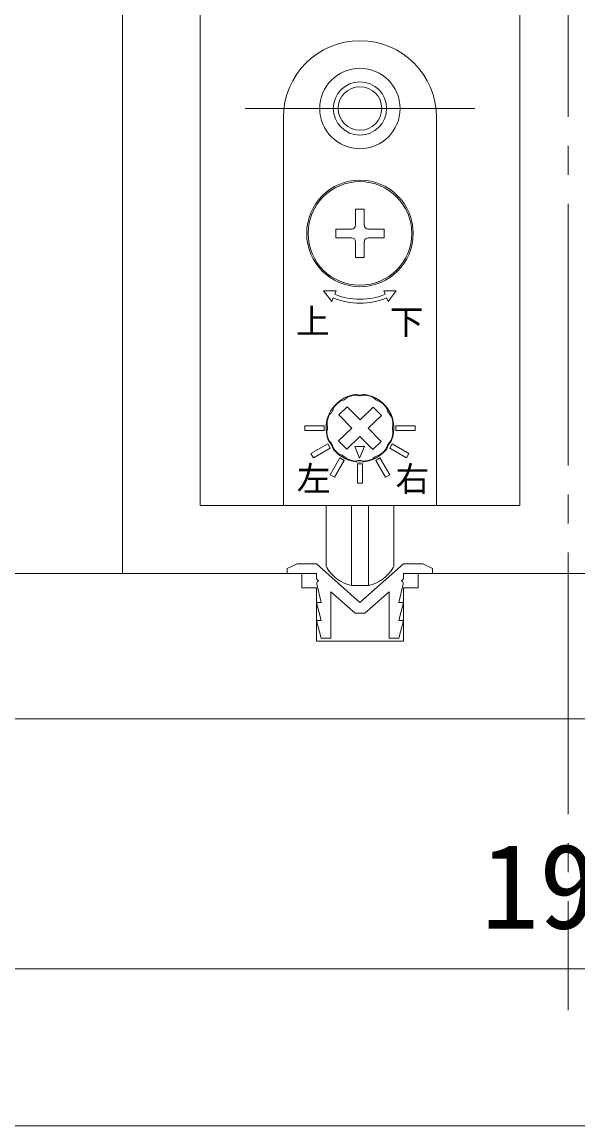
# Model space of a CAD drawing. Units: millimetres on the paper, enlarged 10 times, with parts at other scales. Extents: x -2000 to 2000, y -1385 to 1385.
# Drawn here: x -1432.4 to -1241.1, y -67.5 to 312.4 of the extents above; entities that cross this region are included whole.
import ezdxf
from ezdxf.enums import TextEntityAlignment as Align

# ---------------------------------------------------------------- set-up
doc = ezdxf.new("R2010")
doc.units = ezdxf.units.MM
doc.header["$LTSCALE"] = 10
doc.linetypes.add('CHAIN2', pattern=[12, 9, -1, 1, -1])
doc.linetypes.add('USER1', pattern=[19.05, 12.7, -6.35])
doc.layers.add('1-1_0', color=7, linetype='Continuous', lineweight=20)
doc.layers.add('2-0_18', color=7, linetype='Continuous', lineweight=18)
doc.styles.add('ＭＳ ゴシック', font='')
doc.styles.get('ＭＳ ゴシック').set_extended_font_data('MS Gothic')

msp = doc.modelspace()

# ---------------------------------------------------------------- linework, layer by layer
at = {"layer": '1-1_0'}
msp.add_lwpolyline([(380, -67.5), (-1950, -67.5), (-1950, 1335)], dxfattribs=at)
at = {"layer": '2-0_18', "color": 4, "linetype": 'CHAIN2', "lineweight": 9}
msp.add_line((-1244.47, 1089.79), (-1244.47, -27.68), dxfattribs=at)
at = {"layer": '2-0_18', "lineweight": 20}
for p, q in [((-1397.8, 564.3), (-1397.8, 122.64)), ((-1371.14, 564.3), (-1371.14, 145.97)), ((-1261.14, 564.3), (-1261.14, 145.97)), ((-1371.14, 145.97), (-1261.14, 145.97)), ((-1331.14, 125.97), (-1316.14, 112.64)), ((-1316.14, 112.64), (-1301.14, 125.97)), ((-1301.14, 125.97), (-1294.47, 125.97)), ((-1294.47, 125.97), (-1291.14, 124.3)), ((-1336.14, 122.64), (-1567.8, 122.64)), ((-1331.14, 122.64), (-1341.14, 122.64)), ((-1331.14, 120.78), (-1331.14, 122.64)), ((-1291.14, 122.64), (-1301.14, 122.64)), ((-1301.14, 122.64), (-1301.14, 120.78)), ((-1296.14, 122.64), (-1296.14, 117.64)), ((-1202.8, 122.64), (-1296.14, 122.64)), ((-1291.14, 124.3), (-1291.14, 122.64)), ((-1330.41, 120.14), (-1331.14, 120.78)), ((-1329.47, 112.64), (-1331.02, 119)), ((-1330.76, 119.82), (-1330.41, 120.14)), ((-1301.25, 119), (-1302.8, 112.64)), ((-1331.14, 117.64), (-1331.14, 99.3)), ((-1317.84, 108.97), (-1326.14, 116.34)), ((-1306.14, 116.34), (-1314.43, 108.97)), ((-1306.14, 100.3), (-1306.14, 116.34)), ((-1296.14, 117.64), (-1301.14, 117.64)), ((-1301.14, 99.3), (-1301.14, 117.64)), ((-1331.14, 112.64), (-1329.47, 112.64)), ((-1329.47, 106.47), (-1331.14, 112.64)), ((-1331.14, 106.47), (-1329.47, 106.47)), ((-1329.47, 100.3), (-1331.14, 106.47)), ((-1314.43, 108.97), (-1317.84, 108.97)), ((-1302.8, 106.47), (-1301.14, 106.47)), ((-1301.14, 106.47), (-1302.8, 100.3)), ((-1301.14, 99.3), (-1331.14, 99.3)), ((-1302.8, 100.3), (-1306.14, 100.3)), ((-911.14, 72.64), (-1577.8, 72.64)), ((-1419.47, 72.64), (-987.8, 72.64))]:
    msp.add_line(p, q, dxfattribs=at)
at = {"layer": '2-0_18', "color": 2, "linetype": 'USER1'}
msp.add_line((-1355.64, 282.64), (-1276.64, 282.64), dxfattribs=at)
at = {"layer": '2-0_18'}
for p, q in [((-1342.47, 279.64), (-1342.47, 145.97)), ((-1289.8, 145.97), (-1289.8, 279.64)), ((-1314.64, 247.97), (-1317.64, 247.97)), ((-1317.64, 242.47), (-1317.64, 247.97)), ((-1314.64, 242.47), (-1314.64, 247.97)), ((-1307.8, 241.14), (-1313.3, 241.14)), ((-1307.8, 241.14), (-1307.8, 238.14)), ((-1318.97, 238.14), (-1324.47, 238.14)), ((-1317.64, 231.3), (-1317.64, 236.8)), ((-1314.64, 231.3), (-1314.64, 236.8)), ((-1307.8, 238.14), (-1313.3, 238.14)), ((-1314.64, 231.3), (-1317.64, 231.3)), ((-1316.1, 175.46), (-1311.57, 179.89)), ((-1318.96, 172.67), (-1323.39, 177.2)), ((-1323.5, 168.25), (-1318.96, 172.67)), ((-1320.7, 165.38), (-1323.5, 168.25)), ((-1320.7, 165.38), (-1316.17, 169.81)), ((-1311.75, 165.27), (-1316.17, 169.81)), ((-1308.88, 168.07), (-1311.75, 165.27)), ((-1342.47, 145.97), (-1289.8, 145.97)), ((-1327.8, 125.53), (-1327.8, 145.97)), ((-1319.05, 145.97), (-1319.05, 118.46)), ((-1313.22, 145.97), (-1313.22, 118.46)), ((-1304.47, 145.97), (-1304.47, 125.53)), ((-1319.05, 118.46), (-1313.22, 118.46))]:
    msp.add_line(p, q, dxfattribs=at)
at = {"layer": '2-0_18', "color": 4, "lineweight": 9}
msp.add_line((-919.47, -13.42), (-1569.47, -13.42), dxfattribs=at)
at = {"layer": '2-0_18'}
for points in [[(-1318.97, 241.14), (-1324.47, 241.14), (-1324.47, 238.14)], [(-1324.81, 218.69), (-1324.3, 219.93), (-1328.63, 219.93), (-1325.83, 216.23), (-1325.32, 217.46)], [(-1306.95, 217.46), (-1306.44, 216.23), (-1303.64, 219.93), (-1307.97, 219.93), (-1307.46, 218.69)], [(-1316.1, 175.46), (-1320.52, 180), (-1323.39, 177.2)], [(-1308.88, 168.07), (-1313.31, 172.6), (-1308.78, 177.02), (-1311.57, 179.89)]]:
    msp.add_lwpolyline(points, dxfattribs=at)
for points in [[(-1335.14, 171.8), (-1328.47, 171.8), (-1328.47, 173.47), (-1335.14, 173.47)], [(-1297.14, 173.47), (-1303.8, 173.47), (-1303.8, 171.8), (-1297.14, 171.8)], [(-1332.17, 162.41), (-1326.4, 165.75), (-1327.23, 167.19), (-1333.01, 163.86)], [(-1299.27, 163.86), (-1305.04, 167.19), (-1305.87, 165.75), (-1300.1, 162.41)], [(-1316.26, 162.3), (-1314.55, 166.28), (-1317.88, 166.32)], [(-1324.91, 155.76), (-1321.58, 161.54), (-1323.02, 162.37), (-1326.36, 156.6)], [(-1315.3, 160.3), (-1316.97, 160.3), (-1316.97, 153.64), (-1315.3, 153.64)], [(-1305.91, 156.6), (-1309.25, 162.37), (-1310.69, 161.54), (-1307.36, 155.76)]]:
    msp.add_lwpolyline(points, close=True, dxfattribs=at)
at = {"layer": '2-0_18', "lineweight": 20}
for points in [[(-1341.14, 122.64), (-1341.14, 124.3), (-1337.8, 125.97), (-1331.14, 125.97)], [(-1336.14, 122.64), (-1336.14, 117.64), (-1331.14, 117.64)], [(-1301.14, 120.78), (-1301.87, 120.14), (-1301.51, 119.82)], [(-1326.14, 116.34), (-1326.14, 100.3), (-1329.47, 100.3)], [(-1302.8, 112.64), (-1301.14, 112.64), (-1302.8, 106.47)]]:
    msp.add_lwpolyline(points, dxfattribs=at)
at = {"layer": '2-0_18'}
for centre, radius in [((-1316.14, 282.64), 13.83), ((-1316.14, 282.64), 9.17), ((-1316.14, 282.64), 7.5), ((-1316.14, 239.64), 18.33), ((-1316.14, 239.64), 17.83)]:
    msp.add_circle(centre, radius, dxfattribs=at)
for centre, radius, start, end in [((-1316.14, 279.64), 26.33, 0, 180), ((-1318.97, 242.47), 1.33, 270, 360), ((-1313.3, 242.47), 1.33, 180, 270), ((-1318.97, 236.8), 1.33, 360, 90), ((-1313.3, 236.8), 1.33, 90, 180), ((-1316.14, 239.64), 24, 247.5, 292.5), ((-1316.14, 239.64), 22.67, 247.5, 292.5), ((-1316.14, 172.64), 11.67, 98.903, 201.097), ((-1316.14, 172.64), 11.17, 116.9003, 121.6983), ((-1318.68, 180.39), 3.33, 108.1743, 138.72), ((-1316.14, 172.64), 11.5, 100.4243, 108.1743), ((-1317.61, 180.67), 3.33, 69.8787, 100.4243), ((-1317.58, 181.86), 2.33, 72.6114, 98.903), ((-1316.14, 186.47), 2.5, 252.6114, 287.3886), ((-1316.14, 172.64), 11.17, 86.9003, 91.6983), ((-1314.46, 180.63), 3.33, 78.1743, 108.72), ((-1314.69, 181.86), 2.33, 81.097, 107.3886), ((-1316.14, 172.64), 11.67, 338.903, 81.097), ((-1316.14, 172.64), 11.5, 70.4243, 78.1743), ((-1313.4, 180.33), 3.33, 39.8787, 70.4243), ((-1316.14, 172.64), 11.17, 56.9003, 61.6983), ((-1316.14, 172.64), 11.17, 146.9003, 151.6983), ((-1322.22, 178.08), 3.33, 138.1743, 168.72), ((-1316.14, 172.64), 11.5, 130.4243, 138.1743), ((-1321.43, 178.85), 3.33, 99.8787, 130.4243), ((-1310.69, 178.72), 3.33, 48.1743, 78.72), ((-1316.14, 172.64), 11.5, 40.4243, 48.1743), ((-1309.92, 177.93), 3.33, 9.8787, 40.4243), ((-1324.13, 174.31), 3.33, 168.1743, 198.72), ((-1316.14, 172.64), 11.5, 160.4243, 168.1743), ((-1323.83, 175.37), 3.33, 129.8787, 160.4243), ((-1316.14, 172.64), 11.17, 26.9003, 31.6983), ((-1308.38, 175.18), 3.33, 18.1743, 48.72), ((-1316.14, 172.64), 11.5, 10.4243, 18.1743), ((-1324.17, 171.16), 3.33, 159.8787, 190.4243), ((-1316.14, 172.64), 11.17, 176.9003, 181.6983), ((-1316.14, 172.64), 11.17, 356.9003, 1.6983), ((-1308.14, 170.96), 3.33, 348.1743, 18.72), ((-1308.1, 174.11), 3.33, 339.8787, 10.4243), ((-1316.14, 172.64), 11.5, 190.4243, 198.1743), ((-1323.9, 170.09), 3.33, 198.1743, 228.72), ((-1324.84, 169.28), 2.33, 201.097, 227.3886), ((-1328.12, 165.72), 2.5, 12.6114, 47.3886), ((-1316.14, 172.64), 11.17, 206.9003, 211.6983), ((-1316.14, 172.64), 11.17, 326.9003, 331.6983), ((-1304.16, 165.72), 2.5, 132.6114, 167.3886), ((-1308.44, 169.9), 3.33, 309.8787, 340.4243), ((-1307.43, 169.28), 2.33, 312.6114, 338.903), ((-1316.14, 172.64), 11.5, 340.4243, 348.1743), ((-1323.4, 166.77), 2.33, 192.6114, 218.903), ((-1322.35, 167.34), 3.33, 189.8787, 220.4243), ((-1316.14, 172.64), 11.67, 218.903, 321.097), ((-1316.14, 172.64), 11.5, 220.4243, 228.1743), ((-1321.58, 166.55), 3.33, 228.1743, 258.72), ((-1310.84, 166.42), 3.33, 279.8787, 310.4243), ((-1316.14, 172.64), 11.5, 310.4243, 318.1743), ((-1310.05, 167.19), 3.33, 318.1743, 348.72), ((-1308.87, 166.77), 2.33, 321.097, 347.3886), ((-1316.14, 172.64), 11.17, 236.9003, 241.6983), ((-1318.87, 164.94), 3.33, 219.8787, 250.4243), ((-1316.14, 172.64), 11.5, 250.4243, 258.1743), ((-1317.81, 164.64), 3.33, 258.1743, 288.72), ((-1316.14, 172.64), 11.17, 266.9003, 271.6983), ((-1314.66, 164.6), 3.33, 249.8787, 280.4243), ((-1316.14, 172.64), 11.5, 280.4243, 288.1743), ((-1313.59, 164.88), 3.33, 288.1743, 318.72), ((-1316.14, 172.64), 11.17, 296.9003, 301.6983), ((-1326.14, 125.53), 1.67, 180, 210.5607), ((-1306.14, 125.53), 1.67, 329.4393, 360), ((-1316.09, 131.46), 13.33, 210.5607, 257.1614), ((-1316.18, 131.46), 13.33, 282.8386, 329.4393)]:
    msp.add_arc(centre, radius, start, end, dxfattribs=at)
at = {"layer": '2-0_18', "lineweight": 20}
for centre, start, end in [((-1330.21, 119.2), 131.6335, 193.6713), ((-1302.06, 119.2), 346.3287, 48.3665)]:
    msp.add_arc(centre, 0.833, start, end, dxfattribs=at)

# ---------------------------------------------------------------- texts
at = {"layer": '2-0_18', "style": 'ＭＳ ゴシック'}
for s, height, p in [('上', 8.55, (-1338.21, 202.58)), ('下', 8.55, (-1305.89, 202.32)), ('左', 8.55, (-1337.9, 148.4)), ('右', 8.55, (-1303.92, 148.32)), ('194', 29.33, (-1274.47, -8.42))]:
    msp.add_text(s, height=height, dxfattribs=at).set_placement(p, align=Align.BOTTOM_LEFT)

doc.saveas('drawing.dxf')
